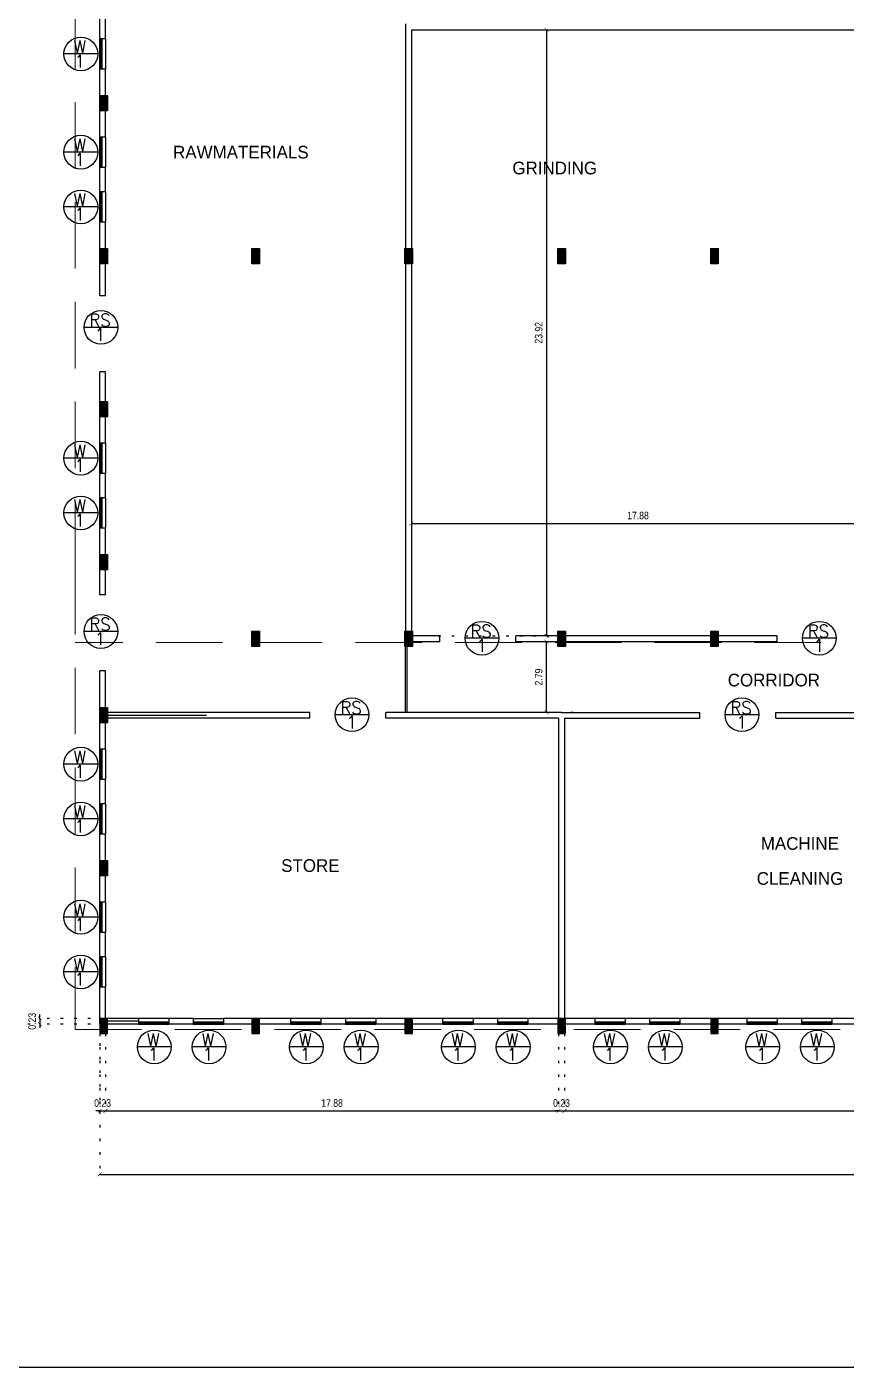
# Model space of a CAD drawing. Header units: metres. Extents: x 1422408 to 2267428, y 4130 to 80428.
# Drawn here: x 2267189.1 to 2267221.4, y 4199.3 to 4252.2 of the extents above; entities that cross this region are included whole.
import ezdxf

# ---------------------------------------------------------------- set-up
doc = ezdxf.new("R2010")
doc.units = ezdxf.units.M
doc.header["$LTSCALE"] = 3.5
doc.header["$MEASUREMENT"] = 0
doc.linetypes.add('DOT2', pattern=[0.125, 0, -0.125])
doc.linetypes.add('HIDDEN', pattern=[0.375, 0.25, -0.125])
doc.layers.get('0').update_dxf_attribs({"linetype": 'CONTINUOUS'})
doc.layers.get('DEFPOINTS').update_dxf_attribs({"linetype": 'CONTINUOUS'})
doc.layers.add('BEAM', color=8, linetype='HIDDEN', lineweight=0)
for name, color, linetype in [('COL', 2, 'CONTINUOUS'), ('DIM1', 5, 'CONTINUOUS'), ('ED', 30, 'CONTINUOUS'), ('TEXT', 4, 'CONTINUOUS'), ('TEXT1', 7, 'CONTINUOUS'), ('WAL', 1, 'CONTINUOUS'), ('WALL', 125, 'CONTINUOUS'), ('WIN', 8, 'CONTINUOUS'), ('window', 252, 'CONTINUOUS')]:
    doc.layers.add(name, color=color, linetype=linetype)
doc.styles.add('D', font='romant.shx', dxfattribs={"width": 0.96, "height": 3.5})
doc.styles.add('ID', font='GOTHIC.TTF', dxfattribs={"width": 0.85})
doc.dimstyles.new('1-100-ID', dxfattribs={"dimtxt": 0.3, "dimasz": 0.15, "dimexe": 0.1, "dimexo": 0.06, "dimgap": 0.15, "dimtad": 1, "dimzin": 3, "dimdsep": 46, "dimtxsty": 'ID', "dimblk": 'ARCHTICK', "dimcen": 0, "dimclrd": 252, "dimclre": 252, "dimclrt": 3, "dimadec": 0, "dimazin": 0, "dimtfac": 1, "dimtix": 1, "dimtmove": 2, "dimatfit": 3, "dimldrblk": 'OPEN90', "dimfxl": 0, "dimtolj": 1, "dimtzin": 0, "dimarcsym": 0})

# ---------------------------------------------------------------- blocks, each defined once
blk = doc.blocks.new('c11')
at = {"layer": 'COL'}
blk.add_hatch(color=256, dxfattribs=at).paths.add_polyline_path([(0, -150), (0, 150), (600, 150), (600, -150)])
blk.add_lwpolyline([(0, -150), (0, 150), (600, 150), (600, -150)], close=True, dxfattribs=at)
blk = doc.blocks.new('WIN 1')
at = {"layer": 'DIM1'}
blk.add_line((667, 0), (-667, 0), dxfattribs=at)
blk.add_circle((0, 0), 667, dxfattribs=at)
at = {"layer": 'TEXT1', "style": 'D', "width": 0.96}
for s, p in [('W', (-292, 29)), ('1', (-249, -537))]:
    blk.add_text(s, height=500, dxfattribs=at).set_placement(p)
blk = doc.blocks.new('RL1')
at = {"layer": 'DIM1'}
blk.add_line((667, 0), (-667, 0), dxfattribs=at)
blk.add_circle((0, 0), 667, dxfattribs=at)
at = {"layer": 'TEXT1', "style": 'D', "width": 0.96}
for s, p in [('RS', (-459, 26)), ('1', (-216, -537))]:
    blk.add_text(s, height=500, dxfattribs=at).set_placement(p)
blk = doc.blocks.new('_ArchTick')
at = {"color": 0, "linetype": 'ByBlock', "const_width": 0.15}
blk.add_lwpolyline([(-0.5, -0.5), (0.5, 0.5)], dxfattribs=at)
blk = doc.blocks.new('*D287')
at = {"layer": 'DEFPOINTS', "color": 0, "transparency": 16777216}
for p in [(2267192.199, 4213.072), (2267189.608, 4212.842), (2267192.199, 4212.842)]:
    blk.add_point(p, dxfattribs=at)
at = {"layer": 'ED', "color": 252, "linetype": 'DOT2', "lineweight": -2, "transparency": 16777216}
for p, q in [((2267192.139, 4213.072), (2267189.508, 4213.072)), ((2267192.139, 4212.842), (2267189.508, 4212.842))]:
    blk.add_line(p, q, dxfattribs=at)
at = {"layer": 'ED', "color": 252, "lineweight": -2, "transparency": 16777216}
for p, q in [((2267189.608, 4213.072), (2267189.608, 4213.222)), ((2267189.608, 4213.072), (2267189.608, 4212.842)), ((2267189.608, 4212.842), (2267189.608, 4212.692))]:
    blk.add_line(p, q, dxfattribs=at)
at = {"layer": 'ED', "color": 252, "lineweight": -2, "transparency": 16777216, "xscale": 0.15, "yscale": 0.15, "zscale": 0.15}
for p, rotation in [((2267189.608, 4213.072), 270), ((2267189.608, 4212.842), 90)]:
    blk.add_blockref('_ArchTick', p, dxfattribs=dict(at, rotation=rotation))
at = {"layer": 'ED', "color": 3, "transparency": 16777216, "insert": (2267189.301, 4212.957), "char_height": 0.3, "attachment_point": 5, "rotation": 90, "style": 'ID'}
blk.add_mtext('\\A1;0.23', dxfattribs=at)
blk = doc.blocks.new('_Open90')
at = {"color": 0, "linetype": 'ByBlock', "lineweight": -2}
for p, q in [((0, 0), (-1, 0)), ((-0.5, 0.5), (0, 0)), ((0, 0), (-0.5, -0.5))]:
    blk.add_line(p, q, dxfattribs=at)
blk = doc.blocks.new('*D288')
at = {"layer": 'DEFPOINTS', "color": 0, "transparency": 16777216}
for p in [(2267189.288, 4273.439), (2267187.774, 4212.842), (2267189.288, 4212.842)]:
    blk.add_point(p, dxfattribs=at)
at = {"layer": 'ED', "color": 252, "linetype": 'DOT2', "lineweight": -2, "transparency": 16777216}
for p, q in [((2267189.228, 4273.439), (2267187.674, 4273.439)), ((2267189.228, 4212.842), (2267187.674, 4212.842))]:
    blk.add_line(p, q, dxfattribs=at)
at = {"layer": 'ED', "color": 252, "lineweight": -2, "transparency": 16777216}
blk.add_line((2267187.774, 4273.439), (2267187.774, 4212.842), dxfattribs=at)
at = {"layer": 'ED', "color": 252, "lineweight": -2, "transparency": 16777216, "xscale": 0.15, "yscale": 0.15, "zscale": 0.15}
for p, rotation in [((2267187.774, 4273.439), 90), ((2267187.774, 4212.842), 270)]:
    blk.add_blockref('_ArchTick', p, dxfattribs=dict(at, rotation=rotation))
at = {"layer": 'ED', "color": 3, "transparency": 16777216, "insert": (2267187.467, 4243.14), "char_height": 0.3, "attachment_point": 5, "rotation": 90, "style": 'ID'}
blk.add_mtext('\\A1;60.60', dxfattribs=at)
blk = doc.blocks.new('*D290')
at = {"layer": 'DEFPOINTS', "color": 0, "transparency": 16777216}
for p in [(2267191.967, 4213.072), (2267192.198, 4213.072), (2267192.198, 4209.423)]:
    blk.add_point(p, dxfattribs=at)
at = {"layer": 'ED', "color": 252, "linetype": 'DOT2', "lineweight": -2, "transparency": 16777216}
for p, q in [((2267191.967, 4213.012), (2267191.967, 4209.323)), ((2267192.198, 4213.012), (2267192.198, 4209.323))]:
    blk.add_line(p, q, dxfattribs=at)
at = {"layer": 'ED', "color": 252, "lineweight": -2, "transparency": 16777216}
for p, q in [((2267191.967, 4209.423), (2267191.817, 4209.423)), ((2267191.967, 4209.423), (2267192.198, 4209.423)), ((2267192.198, 4209.423), (2267192.348, 4209.423))]:
    blk.add_line(p, q, dxfattribs=at)
at = {"layer": 'ED', "color": 252, "lineweight": -2, "transparency": 16777216, "xscale": 0.15, "yscale": 0.15, "zscale": 0.15}
blk.add_blockref('_ArchTick', (2267191.967, 4209.423), dxfattribs=at)
at = {"layer": 'ED', "color": 252, "lineweight": -2, "transparency": 16777216, "xscale": 0.15, "yscale": 0.15, "zscale": 0.15, "rotation": 180}
blk.add_blockref('_ArchTick', (2267192.198, 4209.423), dxfattribs=at)
at = {"layer": 'ED', "color": 3, "transparency": 16777216, "insert": (2267192.082, 4209.731), "char_height": 0.3, "attachment_point": 5, "style": 'ID'}
blk.add_mtext('\\A1;0.23', dxfattribs=at)
blk = doc.blocks.new('*D291')
at = {"layer": 'DEFPOINTS', "color": 0, "transparency": 16777216}
for p in [(2267192.198, 4213.072), (2267210.078, 4213.072), (2267210.078, 4209.423)]:
    blk.add_point(p, dxfattribs=at)
at = {"layer": 'ED', "color": 252, "linetype": 'DOT2', "lineweight": -2, "transparency": 16777216}
for p, q in [((2267192.198, 4213.012), (2267192.198, 4209.323)), ((2267210.078, 4213.012), (2267210.078, 4209.323))]:
    blk.add_line(p, q, dxfattribs=at)
at = {"layer": 'ED', "color": 252, "lineweight": -2, "transparency": 16777216}
blk.add_line((2267192.198, 4209.423), (2267210.078, 4209.423), dxfattribs=at)
at = {"layer": 'ED', "color": 252, "lineweight": -2, "transparency": 16777216, "xscale": 0.15, "yscale": 0.15, "zscale": 0.15, "rotation": 180}
blk.add_blockref('_ArchTick', (2267192.198, 4209.423), dxfattribs=at)
at = {"layer": 'ED', "color": 252, "lineweight": -2, "transparency": 16777216, "xscale": 0.15, "yscale": 0.15, "zscale": 0.15}
blk.add_blockref('_ArchTick', (2267210.078, 4209.423), dxfattribs=at)
at = {"layer": 'ED', "color": 3, "transparency": 16777216, "insert": (2267201.138, 4209.731), "char_height": 0.3, "attachment_point": 5, "style": 'ID'}
blk.add_mtext('\\A1;17.88', dxfattribs=at)
blk = doc.blocks.new('*D292')
at = {"layer": 'DEFPOINTS', "color": 0, "transparency": 16777216}
for p in [(2267210.078, 4213.072), (2267210.308, 4213.072), (2267210.308, 4209.423)]:
    blk.add_point(p, dxfattribs=at)
at = {"layer": 'ED', "color": 252, "linetype": 'DOT2', "lineweight": -2, "transparency": 16777216}
for p, q in [((2267210.078, 4213.012), (2267210.078, 4209.323)), ((2267210.308, 4213.012), (2267210.308, 4209.323))]:
    blk.add_line(p, q, dxfattribs=at)
at = {"layer": 'ED', "color": 252, "lineweight": -2, "transparency": 16777216}
for p, q in [((2267210.078, 4209.423), (2267209.928, 4209.423)), ((2267210.078, 4209.423), (2267210.308, 4209.423)), ((2267210.308, 4209.423), (2267210.458, 4209.423))]:
    blk.add_line(p, q, dxfattribs=at)
at = {"layer": 'ED', "color": 252, "lineweight": -2, "transparency": 16777216, "xscale": 0.15, "yscale": 0.15, "zscale": 0.15}
blk.add_blockref('_ArchTick', (2267210.078, 4209.423), dxfattribs=at)
at = {"layer": 'ED', "color": 252, "lineweight": -2, "transparency": 16777216, "xscale": 0.15, "yscale": 0.15, "zscale": 0.15, "rotation": 180}
blk.add_blockref('_ArchTick', (2267210.308, 4209.423), dxfattribs=at)
at = {"layer": 'ED', "color": 3, "transparency": 16777216, "insert": (2267210.193, 4209.731), "char_height": 0.3, "attachment_point": 5, "style": 'ID'}
blk.add_mtext('\\A1;0.23', dxfattribs=at)
blk = doc.blocks.new('*D293')
at = {"layer": 'DEFPOINTS', "color": 0, "transparency": 16777216}
for p in [(2267210.308, 4213.072), (2267234.225, 4213.072), (2267234.225, 4209.423)]:
    blk.add_point(p, dxfattribs=at)
at = {"layer": 'ED', "color": 252, "linetype": 'DOT2', "lineweight": -2, "transparency": 16777216}
for p, q in [((2267210.308, 4213.012), (2267210.308, 4209.323)), ((2267234.225, 4213.012), (2267234.225, 4209.323))]:
    blk.add_line(p, q, dxfattribs=at)
at = {"layer": 'ED', "color": 252, "lineweight": -2, "transparency": 16777216}
blk.add_line((2267210.308, 4209.423), (2267234.225, 4209.423), dxfattribs=at)
at = {"layer": 'ED', "color": 252, "lineweight": -2, "transparency": 16777216, "xscale": 0.15, "yscale": 0.15, "zscale": 0.15, "rotation": 180}
blk.add_blockref('_ArchTick', (2267210.308, 4209.423), dxfattribs=at)
at = {"layer": 'ED', "color": 252, "lineweight": -2, "transparency": 16777216, "xscale": 0.15, "yscale": 0.15, "zscale": 0.15}
blk.add_blockref('_ArchTick', (2267234.225, 4209.423), dxfattribs=at)
at = {"layer": 'ED', "color": 3, "transparency": 16777216, "insert": (2267222.267, 4209.731), "char_height": 0.3, "attachment_point": 5, "style": 'ID'}
blk.add_mtext('\\A1;23.92', dxfattribs=at)
blk = doc.blocks.new('*D301')
at = {"layer": 'DEFPOINTS', "color": 0, "transparency": 16777216}
for p in [(2267191.967, 4212.152), (2267279.73, 4212.153), (2267279.73, 4206.917)]:
    blk.add_point(p, dxfattribs=at)
at = {"layer": 'ED', "color": 252, "linetype": 'DOT2', "lineweight": -2, "transparency": 16777216}
for p, q in [((2267191.967, 4212.092), (2267191.967, 4206.817)), ((2267279.73, 4212.093), (2267279.73, 4206.817))]:
    blk.add_line(p, q, dxfattribs=at)
at = {"layer": 'ED', "color": 252, "lineweight": -2, "transparency": 16777216}
blk.add_line((2267191.967, 4206.917), (2267279.73, 4206.917), dxfattribs=at)
at = {"layer": 'ED', "color": 252, "lineweight": -2, "transparency": 16777216, "xscale": 0.15, "yscale": 0.15, "zscale": 0.15}
for p, rotation in [((2267191.967, 4206.917), 180.0002625275134), ((2267279.73, 4206.917), 0.0002625275133956982)]:
    blk.add_blockref('_ArchTick', p, dxfattribs=dict(at, rotation=rotation))
at = {"layer": 'ED', "color": 3, "transparency": 16777216, "insert": (2267235.849, 4207.224), "char_height": 0.3, "attachment_point": 5, "rotation": 0.0003, "style": 'ID'}
blk.add_mtext('\\A1;87.76', dxfattribs=at)
blk = doc.blocks.new('*D307')
at = {"layer": 'DEFPOINTS', "color": 0, "transparency": 16777216}
for p in [(2267204.271, 4252.08), (2267222.152, 4252.08), (2267222.152, 4232.604)]:
    blk.add_point(p, dxfattribs=at)
at = {"layer": 'ED', "color": 252, "linetype": 'DOT2', "lineweight": -2, "transparency": 16777216}
for p, q in [((2267204.271, 4252.02), (2267204.271, 4232.504)), ((2267222.152, 4252.02), (2267222.152, 4232.504))]:
    blk.add_line(p, q, dxfattribs=at)
at = {"layer": 'ED', "color": 252, "lineweight": -2, "transparency": 16777216}
blk.add_line((2267204.271, 4232.604), (2267222.152, 4232.604), dxfattribs=at)
at = {"layer": 'ED', "color": 252, "lineweight": -2, "transparency": 16777216, "xscale": 0.15, "yscale": 0.15, "zscale": 0.15, "rotation": 180}
blk.add_blockref('_ArchTick', (2267204.271, 4232.604), dxfattribs=at)
at = {"layer": 'ED', "color": 252, "lineweight": -2, "transparency": 16777216, "xscale": 0.15, "yscale": 0.15, "zscale": 0.15}
blk.add_blockref('_ArchTick', (2267222.152, 4232.604), dxfattribs=at)
at = {"layer": 'ED', "color": 3, "transparency": 16777216, "insert": (2267213.211, 4232.911), "char_height": 0.3, "attachment_point": 5, "style": 'ID'}
blk.add_mtext('\\A1;17.88', dxfattribs=at)
blk = doc.blocks.new('*D312')
at = {"layer": 'DEFPOINTS', "color": 0, "transparency": 16777216}
for p in [(2267205.264, 4252.08), (2267205.264, 4228.163), (2267209.6, 4228.163)]:
    blk.add_point(p, dxfattribs=at)
at = {"layer": 'ED', "color": 252, "linetype": 'DOT2', "lineweight": -2, "transparency": 16777216}
for p, q in [((2267205.324, 4252.08), (2267209.7, 4252.08)), ((2267205.324, 4228.163), (2267209.7, 4228.163))]:
    blk.add_line(p, q, dxfattribs=at)
at = {"layer": 'ED', "color": 252, "lineweight": -2, "transparency": 16777216}
blk.add_line((2267209.6, 4252.08), (2267209.6, 4228.163), dxfattribs=at)
at = {"layer": 'ED', "color": 252, "lineweight": -2, "transparency": 16777216, "xscale": 0.15, "yscale": 0.15, "zscale": 0.15}
for p, rotation in [((2267209.6, 4252.08), 90), ((2267209.6, 4228.163), 270)]:
    blk.add_blockref('_ArchTick', p, dxfattribs=dict(at, rotation=rotation))
at = {"layer": 'ED', "color": 3, "transparency": 16777216, "insert": (2267209.293, 4240.122), "char_height": 0.3, "attachment_point": 5, "rotation": 90, "style": 'ID'}
blk.add_mtext('\\A1;23.92', dxfattribs=at)
blk = doc.blocks.new('*D220')
at = {"layer": 'DEFPOINTS', "color": 0, "transparency": 16777216}
for p in [(2267209.602, 4227.933), (2267210.717, 4227.933), (2267210.717, 4225.145)]:
    blk.add_point(p, dxfattribs=at)
at = {"layer": 'ED', "color": 252, "linetype": 'DOT2', "lineweight": -2, "transparency": 16777216}
for p, q in [((2267210.657, 4227.933), (2267209.502, 4227.933)), ((2267210.657, 4225.145), (2267209.502, 4225.145))]:
    blk.add_line(p, q, dxfattribs=at)
at = {"layer": 'ED', "color": 252, "lineweight": -2, "transparency": 16777216}
blk.add_line((2267209.602, 4225.145), (2267209.602, 4227.933), dxfattribs=at)
at = {"layer": 'ED', "color": 252, "lineweight": -2, "transparency": 16777216, "xscale": 0.15, "yscale": 0.15, "zscale": 0.15}
for p, rotation in [((2267209.602, 4227.933), 90), ((2267209.602, 4225.145), 270)]:
    blk.add_blockref('_ArchTick', p, dxfattribs=dict(at, rotation=rotation))
at = {"layer": 'ED', "color": 3, "transparency": 16777216, "insert": (2267209.294, 4226.539), "char_height": 0.3, "attachment_point": 5, "rotation": 90, "style": 'ID'}
blk.add_mtext('\\A1;2.79', dxfattribs=at)

msp = doc.modelspace()

# ---------------------------------------------------------------- linework, layer by layer
at = {"layer": 'BEAM', "ltscale": 3}
for p, q in [((2267190.99716, 4230.84218), (2267190.99645, 4273.65863)), ((2267190.99716, 4230.84218), (2267190.99716, 4212.63678)), ((2267279.49997, 4227.89928), (2267190.99716, 4227.89928)), ((2267190.99716, 4212.63678), (2267279.72997, 4212.63678)), ((2267194.699, 4212.84218), (2267195.65988, 4212.84218)), ((2267196.85988, 4212.84218), (2267206.39332, 4212.84218))]:
    msp.add_line(p, q, dxfattribs=at)
at = {"layer": 'DIM1'}
for p, q in [((2267192.68214, 4240.33697), (2267191.34885, 4240.33697)), ((2267192.68214, 4228.33697), (2267191.34885, 4228.33697))]:
    msp.add_line(p, q, dxfattribs=at)
for centre in [(2267192.0155, 4240.33697), (2267192.0155, 4228.33697)]:
    msp.add_circle(centre, 0.66664, dxfattribs=at)
at = {"layer": 'ED'}
msp.add_line((2267192.269, 4225.02997), (2267196.1782, 4225.02997), dxfattribs=at)
at = {"layer": 'WAL', "linetype": 'Continuous', "ltscale": 0.25}
msp.add_lwpolyline([(2267156.48302, 4331.79971), (2267156.48302, 4199.30817), (2267348.14059, 4199.30817), (2267348.14059, 4331.79971)], close=True, dxfattribs=at)
at = {"layer": 'WALL'}
for p, q in [((2267191.96716, 4251.72252), (2267191.96716, 4252.6834)), ((2267192.19757, 4251.72252), (2267192.19757, 4252.6834)), ((2267204.04135, 4252.31032), (2267204.04135, 4227.93334)), ((2267192.19757, 4251.72252), (2267191.96716, 4251.72252)), ((2267204.27135, 4252.08032), (2267222.15159, 4252.08032)), ((2267204.27135, 4252.08032), (2267204.27135, 4228.16334)), ((2267192.19757, 4250.52252), (2267191.96716, 4250.52252)), ((2267191.96716, 4247.84666), (2267191.96716, 4250.52252)), ((2267192.19757, 4247.84666), (2267192.19757, 4250.52252)), ((2267192.19757, 4247.84666), (2267191.96716, 4247.84666)), ((2267192.19757, 4246.64666), (2267191.96716, 4246.64666)), ((2267191.96716, 4245.68578), (2267191.96716, 4246.64666)), ((2267192.19757, 4245.68578), (2267192.19757, 4246.64666)), ((2267192.19757, 4245.68578), (2267191.96716, 4245.68578)), ((2267192.19757, 4244.48578), (2267191.96716, 4244.48578)), ((2267191.96716, 4241.58317), (2267191.96716, 4244.48578)), ((2267192.19757, 4241.58317), (2267192.19757, 4244.48578)), ((2267192.19757, 4241.58317), (2267191.96716, 4241.58317)), ((2267192.19757, 4238.58317), (2267191.96716, 4238.58317)), ((2267191.96716, 4235.77317), (2267191.96716, 4238.58317)), ((2267192.19757, 4235.77317), (2267192.19757, 4238.58317)), ((2267192.19757, 4235.77317), (2267191.96716, 4235.77317)), ((2267192.19757, 4234.57317), (2267191.96716, 4234.57317)), ((2267191.96716, 4233.61229), (2267191.96716, 4234.57317)), ((2267192.19757, 4233.61229), (2267192.19757, 4234.57317)), ((2267192.19757, 4233.61229), (2267191.96716, 4233.61229)), ((2267192.19757, 4232.41229), (2267191.96716, 4232.41229)), ((2267191.96716, 4229.78823), (2267191.96716, 4232.41229)), ((2267192.19757, 4229.78823), (2267192.19757, 4232.41229)), ((2267192.19757, 4229.78823), (2267191.96716, 4229.78823)), ((2267205.38825, 4227.93334), (2267204.04135, 4227.93334)), ((2267205.38825, 4228.16334), (2267204.27135, 4228.16334)), ((2267205.38825, 4227.93334), (2267205.38825, 4228.16334)), ((2267208.38825, 4227.93334), (2267208.38825, 4228.16334)), ((2267218.70159, 4228.16334), (2267208.38825, 4228.16334)), ((2267218.70159, 4227.93334), (2267208.38825, 4227.93334)), ((2267218.70159, 4227.93334), (2267218.70159, 4228.16334)), ((2267192.19757, 4226.78823), (2267191.96716, 4226.78823)), ((2267191.96716, 4223.69968), (2267191.96716, 4226.78823)), ((2267192.19757, 4223.69968), (2267192.19757, 4226.78823)), ((2267200.25937, 4225.14497), (2267192.19857, 4225.14497)), ((2267200.25937, 4224.91497), (2267192.19857, 4224.91497)), ((2267200.25937, 4224.91497), (2267200.25937, 4225.14497)), ((2267210.1931, 4225.14497), (2267203.25937, 4225.14497)), ((2267203.25937, 4224.91497), (2267203.25937, 4225.14497)), ((2267210.0781, 4224.91497), (2267203.25937, 4224.91497)), ((2267210.0781, 4224.91497), (2267210.0781, 4213.07218)), ((2267210.3081, 4224.91497), (2267210.3081, 4213.07218)), ((2267215.6468, 4224.91497), (2267215.6468, 4225.14497)), ((2267218.6468, 4224.91497), (2267218.6468, 4225.14497)), ((2267192.19757, 4223.69968), (2267191.96716, 4223.69968)), ((2267192.19757, 4222.49968), (2267191.96716, 4222.49968)), ((2267191.96716, 4221.5388), (2267191.96716, 4222.49968)), ((2267192.19757, 4221.5388), (2267192.19757, 4222.49968)), ((2267192.19757, 4221.5388), (2267191.96716, 4221.5388)), ((2267192.19757, 4220.3388), (2267191.96716, 4220.3388)), ((2267191.96716, 4217.66293), (2267191.96716, 4220.3388)), ((2267192.19757, 4217.66293), (2267192.19757, 4220.3388)), ((2267192.19757, 4217.66293), (2267191.96716, 4217.66293)), ((2267192.19757, 4216.46293), (2267191.96716, 4216.46293)), ((2267191.96716, 4215.50205), (2267191.96716, 4216.46293)), ((2267192.19757, 4215.50205), (2267192.19757, 4216.46293)), ((2267192.19757, 4215.50205), (2267191.96716, 4215.50205)), ((2267191.96716, 4212.84218), (2267191.96716, 4214.30205)), ((2267192.19757, 4214.30205), (2267191.96716, 4214.30205)), ((2267192.19757, 4213.07218), (2267192.19757, 4214.30205)), ((2267193.499, 4213.07218), (2267192.19857, 4213.07218)), ((2267193.499, 4213.07218), (2267193.499, 4212.84178)), ((2267194.699, 4213.07218), (2267194.699, 4212.84178)), ((2267195.65988, 4213.07218), (2267194.699, 4213.07218)), ((2267195.65988, 4213.07218), (2267195.65988, 4212.84178)), ((2267210.0781, 4213.07218), (2267196.85988, 4213.07218)), ((2267196.85988, 4213.07218), (2267196.85988, 4212.84178)), ((2267199.50053, 4213.07218), (2267199.50053, 4212.84178)), ((2267200.70053, 4213.07218), (2267200.70053, 4212.84178)), ((2267201.66141, 4213.07218), (2267201.66141, 4212.84178)), ((2267202.86141, 4213.07218), (2267202.86141, 4212.84178)), ((2267205.50206, 4213.07218), (2267205.50206, 4212.84178)), ((2267206.70206, 4213.07218), (2267206.70206, 4212.84178)), ((2267207.66294, 4213.07218), (2267207.66294, 4212.84178)), ((2267208.86294, 4213.07218), (2267208.86294, 4212.84178)), ((2267211.50359, 4213.07218), (2267210.3081, 4213.07218)), ((2267211.50359, 4213.07218), (2267211.50359, 4212.84178)), ((2267212.70359, 4213.07218), (2267212.70359, 4212.84178)), ((2267213.66447, 4213.07218), (2267212.70359, 4213.07218)), ((2267213.66447, 4213.07218), (2267213.66447, 4212.84178)), ((2267214.86447, 4213.07218), (2267214.86447, 4212.84178)), ((2267217.50512, 4213.07218), (2267214.86447, 4213.07218)), ((2267217.50512, 4213.07218), (2267217.50512, 4212.84178)), ((2267218.70512, 4213.07218), (2267218.70512, 4212.84178)), ((2267219.666, 4213.07218), (2267218.70512, 4213.07218)), ((2267219.666, 4213.07218), (2267219.666, 4212.84178)), ((2267220.866, 4213.07218), (2267220.866, 4212.84178)), ((2267223.50665, 4213.07218), (2267220.866, 4213.07218)), ((2267193.499, 4212.84178), (2267191.96717, 4212.84178)), ((2267193.499, 4212.95718), (2267192.19857, 4212.95718)), ((2267195.65988, 4212.84178), (2267194.699, 4212.84178)), ((2267199.50053, 4212.84178), (2267196.85988, 4212.84178)), ((2267201.66141, 4212.84178), (2267200.70053, 4212.84178)), ((2267205.50206, 4212.84178), (2267202.86141, 4212.84178)), ((2267207.66294, 4212.84178), (2267206.70206, 4212.84178)), ((2267211.50359, 4212.84178), (2267208.86294, 4212.84178)), ((2267213.66447, 4212.84178), (2267212.70359, 4212.84178)), ((2267217.50512, 4212.84178), (2267214.86447, 4212.84178)), ((2267219.666, 4212.84178), (2267218.70512, 4212.84178)), ((2267223.50665, 4212.84178), (2267220.866, 4212.84178))]:
    msp.add_line(p, q, dxfattribs=at)
for points in [[(2267210.1931, 4225.14497), (2267215.6468, 4225.14497)], [(2267210.3081, 4224.91497), (2267215.6468, 4224.91497)], [(2267218.6468, 4225.14497), (2267234.45508, 4225.14497), (2267234.45508, 4219.81755)], [(2267218.6468, 4224.91497), (2267234.22508, 4224.91497), (2267234.22508, 4219.81755)]]:
    msp.add_lwpolyline(points, dxfattribs=at)
at = {"layer": 'WIN'}
for p, q in [((2267191.96716, 4250.52252), (2267191.96716, 4251.72252)), ((2267192.01757, 4250.52252), (2267192.01757, 4251.72252)), ((2267192.06757, 4250.52252), (2267192.06757, 4251.72252)), ((2267192.19757, 4251.72252), (2267192.19757, 4250.52252)), ((2267191.96716, 4246.64666), (2267191.96716, 4247.84666)), ((2267192.01736, 4246.64666), (2267192.01736, 4247.84666)), ((2267192.06736, 4246.64666), (2267192.06736, 4247.84666)), ((2267192.19757, 4247.84666), (2267192.19757, 4246.64666)), ((2267191.96716, 4244.48578), (2267191.96716, 4245.68578)), ((2267192.01757, 4244.48578), (2267192.01757, 4245.68578)), ((2267192.06757, 4244.48578), (2267192.06757, 4245.68578)), ((2267192.19757, 4245.68578), (2267192.19757, 4244.48578)), ((2267191.96716, 4234.57317), (2267191.96716, 4235.77317)), ((2267192.01736, 4234.57317), (2267192.01736, 4235.77317)), ((2267192.06736, 4234.57317), (2267192.06736, 4235.77317)), ((2267192.19757, 4235.77317), (2267192.19757, 4234.57317)), ((2267191.96716, 4232.41229), (2267191.96716, 4233.61229)), ((2267192.01757, 4232.41229), (2267192.01757, 4233.61229)), ((2267192.06757, 4232.41229), (2267192.06757, 4233.61229)), ((2267192.19757, 4233.61229), (2267192.19757, 4232.41229)), ((2267191.96716, 4222.49968), (2267191.96716, 4223.69968)), ((2267192.01736, 4222.49968), (2267192.01736, 4223.69968)), ((2267192.06736, 4222.49968), (2267192.06736, 4223.69968)), ((2267192.19757, 4223.69968), (2267192.19757, 4222.49968)), ((2267191.96716, 4220.3388), (2267191.96716, 4221.5388)), ((2267192.01757, 4220.3388), (2267192.01757, 4221.5388)), ((2267192.06757, 4220.3388), (2267192.06757, 4221.5388)), ((2267192.19757, 4221.5388), (2267192.19757, 4220.3388)), ((2267191.96716, 4216.46293), (2267191.96716, 4217.66293)), ((2267192.01736, 4216.46293), (2267192.01736, 4217.66293)), ((2267192.06736, 4216.46293), (2267192.06736, 4217.66293)), ((2267192.19757, 4217.66293), (2267192.19757, 4216.46293)), ((2267191.96716, 4214.30205), (2267191.96716, 4215.50205)), ((2267192.01757, 4214.30205), (2267192.01757, 4215.50205)), ((2267192.06757, 4214.30205), (2267192.06757, 4215.50205)), ((2267192.19757, 4215.50205), (2267192.19757, 4214.30205)), ((2267194.699, 4213.07218), (2267193.499, 4213.07218)), ((2267195.65988, 4213.07218), (2267195.65988, 4213.07218)), ((2267195.65988, 4213.07218), (2267196.85988, 4213.07218)), ((2267200.70053, 4213.07218), (2267199.50053, 4213.07218)), ((2267202.86141, 4213.07218), (2267201.66141, 4213.07218)), ((2267206.70206, 4213.07218), (2267205.50206, 4213.07218)), ((2267208.86294, 4213.07218), (2267207.66294, 4213.07218)), ((2267212.70359, 4213.07218), (2267211.50359, 4213.07218)), ((2267214.86447, 4213.07218), (2267213.66447, 4213.07218)), ((2267218.70512, 4213.07218), (2267217.50512, 4213.07218)), ((2267220.866, 4213.07218), (2267219.666, 4213.07218)), ((2267193.499, 4212.94106), (2267194.699, 4212.94106)), ((2267193.499, 4212.89106), (2267194.699, 4212.89106)), ((2267193.499, 4212.84178), (2267194.699, 4212.84178)), ((2267195.65988, 4212.94086), (2267196.85988, 4212.94086)), ((2267195.65988, 4212.89086), (2267196.85988, 4212.89086)), ((2267195.65988, 4212.84178), (2267196.85988, 4212.84178)), ((2267199.50053, 4212.94106), (2267200.70053, 4212.94106)), ((2267199.50053, 4212.89106), (2267200.70053, 4212.89106)), ((2267199.50053, 4212.84178), (2267200.70053, 4212.84178)), ((2267201.66141, 4212.94086), (2267202.86141, 4212.94086)), ((2267201.66141, 4212.89086), (2267202.86141, 4212.89086)), ((2267201.66141, 4212.84178), (2267202.86141, 4212.84178)), ((2267205.50206, 4212.94106), (2267206.70206, 4212.94106)), ((2267205.50206, 4212.89106), (2267206.70206, 4212.89106)), ((2267205.50206, 4212.84178), (2267206.70206, 4212.84178)), ((2267207.66294, 4212.94086), (2267208.86294, 4212.94086)), ((2267207.66294, 4212.89086), (2267208.86294, 4212.89086)), ((2267207.66294, 4212.84178), (2267208.86294, 4212.84178)), ((2267211.50359, 4212.94106), (2267212.70359, 4212.94106)), ((2267211.50359, 4212.89106), (2267212.70359, 4212.89106)), ((2267211.50359, 4212.84178), (2267212.70359, 4212.84178)), ((2267213.66447, 4212.94086), (2267214.86447, 4212.94086)), ((2267213.66447, 4212.89086), (2267214.86447, 4212.89086)), ((2267213.66447, 4212.84178), (2267214.86447, 4212.84178)), ((2267217.50512, 4212.94106), (2267218.70512, 4212.94106)), ((2267217.50512, 4212.89106), (2267218.70512, 4212.89106)), ((2267217.50512, 4212.84178), (2267218.70512, 4212.84178)), ((2267219.666, 4212.94086), (2267220.866, 4212.94086)), ((2267219.666, 4212.89086), (2267220.866, 4212.89086)), ((2267219.666, 4212.84178), (2267220.866, 4212.84178))]:
    msp.add_line(p, q, dxfattribs=at)
at = {"layer": 'window'}
for p, q in [((2267204.04135, 4225.14497), (2267204.04135, 4227.93334)), ((2267204.10135, 4225.14497), (2267204.10135, 4227.93334))]:
    msp.add_line(p, q, dxfattribs=at)

# ---------------------------------------------------------------- block references
at = {"layer": 'ED', "xscale": 0.001, "yscale": 0.001, "zscale": 0.001}
for name, p in [('WIN 1', (2267191.22503, 4251.12333)), ('WIN 1', (2267191.22483, 4247.24747)), ('WIN 1', (2267191.22503, 4245.08659)), ('WIN 1', (2267191.22483, 4235.17398)), ('WIN 1', (2267191.22503, 4233.0131)), ('RL1', (2267207.05299, 4228.07022)), ('RL1', (2267220.36633, 4228.07022)), ('RL1', (2267201.92411, 4225.05185)), ('RL1', (2267217.31153, 4225.05185)), ('WIN 1', (2267191.22483, 4223.10049)), ('WIN 1', (2267191.22503, 4220.9396)), ('WIN 1', (2267191.22483, 4217.06374)), ('WIN 1', (2267191.22503, 4214.90286)), ('WIN 1', (2267194.12151, 4211.94395)), ('WIN 1', (2267196.28239, 4211.94354)), ('WIN 1', (2267200.12304, 4211.94395)), ('WIN 1', (2267202.28392, 4211.94354)), ('WIN 1', (2267206.12457, 4211.94395)), ('WIN 1', (2267208.28545, 4211.94354)), ('WIN 1', (2267212.1261, 4211.94395)), ('WIN 1', (2267214.28698, 4211.94354)), ('WIN 1', (2267218.12763, 4211.94395)), ('WIN 1', (2267220.28851, 4211.94354))]:
    msp.add_blockref(name, p, dxfattribs=at)
at = {"layer": 'WALL', "yscale": 0.0010061242307226, "rotation": 90}
for p, xscale, zscale in [((2267192.11808, 4248.87511), 0.0010061242307226, 0.0010061242307226), ((2267192.11808, 4242.83837), 0.0010061242307226, 0.0010061242307226), ((2267192.11808, 4242.83837), 0.0010061242307226, 0.0010061242307226), ((2267198.11961, 4242.83837), 0.0010061242307226, 0.0010061242307226), ((2267204.15635, 4242.83837), 0.0010061242307226, 0.0010061242307226), ((2267210.1931, 4242.83837), 0.0010061242307226, 0.0010061242307226), ((2267216.22985, 4242.83837), 0.0010061242307226, 0.0010061242307226), ((2267192.11808, 4236.80162), 0.0010061242307226, 0.0010061242307226), ((2267192.11808, 4230.76488), 0.0010061242307226, 0.0010061242307226), ((2267198.11961, 4227.7465), 0.0010061242307226, 0.0010061242307226), ((2267204.15635, 4227.7465), 0.0010061242307226, 0.0010061242307226), ((2267210.1931, 4227.7465), 0.0010061242307226, 0.0010061242307226), ((2267216.22985, 4227.7465), 0.0010061242307226, 0.0010061242307226), ((2267192.11808, 4224.72813), 0.0010061242307226, 0.0010061242307226), ((2267192.11808, 4218.69138), 0.0010061242307226, 0.0010061242307226), ((2267192.11808, 4213.07218), -0.0010061242307226, 0.0010061242344763), ((2267198.11961, 4213.07218), -0.0010061242307226, 0.0010061242344763), ((2267204.15635, 4213.07218), -0.0010061242307226, 0.0010061242344763), ((2267210.1931, 4213.07218), -0.0010061242307226, 0.0010061242344763), ((2267216.22985, 4213.07218), -0.0010061242307226, 0.0010061242344763)]:
    msp.add_blockref('c11', p, dxfattribs=dict(at, xscale=xscale, zscale=zscale))

# ---------------------------------------------------------------- texts
at = {"layer": 'TEXT', "color": 0, "style": 'ID'}
for s, p in [('RAWMATERIALS', (2267194.86433, 4246.99978)), ('GRINDING', (2267208.25278, 4246.37366)), ('CORRIDOR', (2267216.75284, 4226.17039)), ('MACHINE', (2267218.0566, 4219.72321)), ('STORE', (2267199.12967, 4218.85024)), ('CLEANING', (2267217.89758, 4218.34161))]:
    msp.add_text(s, height=0.5, dxfattribs=at).set_placement(p)
at = {"layer": 'TEXT1', "style": 'D', "width": 0.96}
for s, p in [('RS', (2267191.55613, 4240.3725)), ('1', (2267191.77169, 4239.80015)), ('RS', (2267191.55613, 4228.3725)), ('1', (2267191.77169, 4227.80015))]:
    msp.add_text(s, height=0.5, dxfattribs=at).set_placement(p)

# ---------------------------------------------------------------- dimensions: what is measured, and where the dimension line sits
at = {"layer": 'ED'}
for p1, p2, distance, picture, middle in [((2267189.28774, 4273.43863), (2267189.28774, 4212.84178), -1.51368, '*D288', (2267187.46651, 4243.1402)), ((2267205.26415, 4252.08032), (2267205.26415, 4228.16334), 4.33616, '*D312', (2267209.29277, 4240.12183)), ((2267204.27135, 4252.08032), (2267222.15159, 4252.08032), -19.4765, '*D307', (2267213.21147, 4232.91136)), ((2267191.96716, 4213.07218), (2267192.19757, 4213.07218), -3.64873, '*D290', (2267192.08236, 4209.731)), ((2267191.96717, 4212.15236), (2267279.72997, 4212.15276), -5.23575, '*D301', (2267235.84859, 4207.22436))]:
    dim = msp.add_aligned_dim(p1=p1, p2=p2, distance=distance, dimstyle='1-100-ID', dxfattribs=at)
    dim.commit()
    dim.dimension.update_dxf_attribs({"geometry": picture, "text_midpoint": middle})
for base, p1, p2, angle, picture, middle in [((2267209.60194, 4227.93334), (2267210.71671, 4225.14497), (2267210.71671, 4227.93334), 90, '*D220', (2267209.29439, 4226.53915)), ((2267189.6082, 4212.84178), (2267192.19857, 4213.07218), (2267192.19857, 4212.84178), 90, '*D287', (2267189.30065, 4212.95698)), ((2267210.0781, 4209.42345), (2267192.19757, 4213.07218), (2267210.0781, 4213.07218), 180, '*D291', (2267201.13783, 4209.731)), ((2267210.3081, 4209.42345), (2267210.0781, 4213.07218), (2267210.3081, 4213.07218), 180, '*D292', (2267210.1931, 4209.731)), ((2267234.22508, 4209.42345), (2267210.3081, 4213.07218), (2267234.22508, 4213.07218), 180, '*D293', (2267222.26659, 4209.731))]:
    dim = msp.add_linear_dim(base=base, p1=p1, p2=p2, angle=angle, dimstyle='1-100-ID', dxfattribs=at)
    dim.commit()
    dim.dimension.update_dxf_attribs({"geometry": picture, "text_midpoint": middle})

doc.saveas('drawing.dxf')
